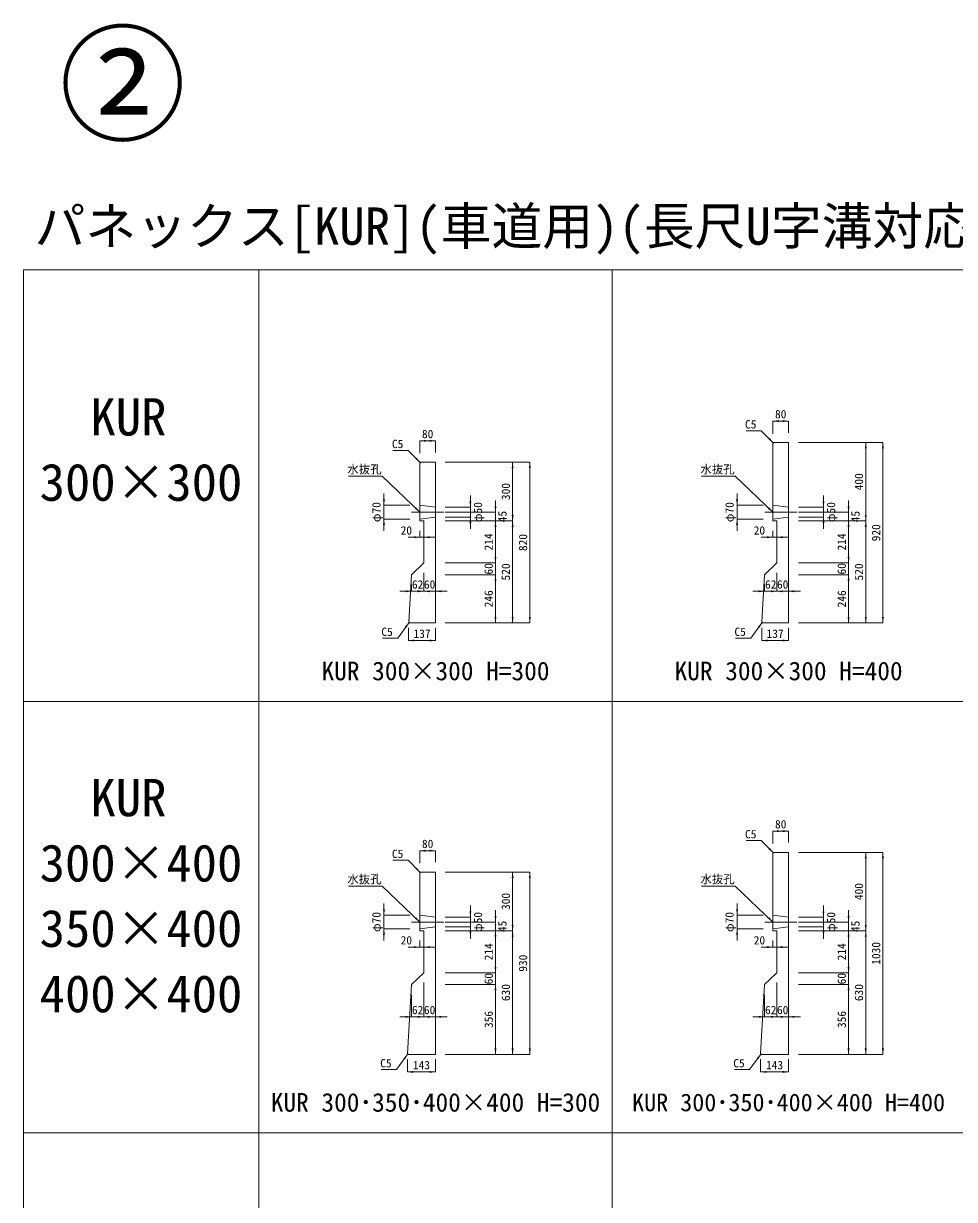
# Model space of a CAD drawing. Units: millimetres at full size, sheet at 1:40. Extents: x 86 to 35886, y -15691 to 10257.
# Drawn here: x 18686 to 23432, y 4260 to 10257 of the extents above; entities that cross this region are included whole.
import ezdxf
from ezdxf.enums import TextEntityAlignment as Align

# ---------------------------------------------------------------- set-up
doc = ezdxf.new("R2010")
doc.units = ezdxf.units.MM
doc.header["$LTSCALE"] = 40
doc.linetypes.add('DASHED', pattern=[7.5, 6, -1.5])
doc.linetypes.add('USER1', pattern=[28.575, 19.05, -3.175, 3.175, -3.175])
for name, color, linetype, lineweight in [('0_2', 7, 'USER1', 5), ('パネックスKUR', 2, 'Continuous', 20), ('図枠', 5, 'Continuous', 13), ('寸法線', 7, 'Continuous', 13), ('引出線', 4, 'Continuous', 13), ('補助線', 8, 'USER1', 13)]:
    doc.layers.add(name, color=color, linetype=linetype, lineweight=lineweight)
doc.layers.add('文字', color=7, linetype='Continuous')
doc.styles.add('ＭＳ ゴシック', font='')
doc.styles.get('ＭＳ ゴシック').set_extended_font_data('MS Gothic')

# ---------------------------------------------------------------- blocks, each defined once
blk = doc.blocks.new('filled_arrow')
at = {"color": 0, "linetype": 'Continuous', "lineweight": -2}
blk.add_solid([(7.5, 1.25), (0, 0), (7.5, -1.25)], dxfattribs=at)

msp = doc.modelspace()

# ---------------------------------------------------------------- linework, layer by layer
at = {"layer": '0_2'}
for p, q in [((20664.37, 7765), (20828.09, 7765)), ((22464.37, 7765), (22628.09, 7765)), ((20664.37, 5675), (20828.09, 5675)), ((22464.37, 5675), (22628.09, 5675))]:
    msp.add_line(p, q, dxfattribs=at)
at = {"layer": 'パネックスKUR'}
for p, q in [((22506.23, 8115), (22511.23, 8120)), ((22506.23, 8115), (22506.23, 7720)), ((22586.23, 8120), (22511.23, 8120)), ((22586.23, 8120), (22586.23, 7200)), ((20706.23, 8015), (20711.23, 8020)), ((20706.23, 8015), (20706.23, 7720)), ((20786.23, 8020), (20711.23, 8020)), ((20786.23, 8020), (20786.23, 7200)), ((20726.23, 7720), (20706.23, 7720)), ((20726.23, 7720), (20726.23, 7506)), ((22526.23, 7720), (22506.23, 7720)), ((22526.23, 7720), (22526.23, 7506)), ((20726.23, 7506), (20664.23, 7446)), ((22526.23, 7506), (22464.23, 7446)), ((20664.23, 7446), (20649.54, 7204.99)), ((22464.23, 7446), (22449.54, 7204.99)), ((20649.54, 7204.99), (20654.23, 7200)), ((20786.23, 7200), (20654.23, 7200)), ((22449.54, 7204.99), (22454.23, 7200)), ((22586.23, 7200), (22454.23, 7200)), ((22506.23, 6025), (22511.23, 6030)), ((22506.23, 6025), (22506.23, 5630)), ((22586.23, 6030), (22511.23, 6030)), ((22586.23, 6030), (22586.23, 5000)), ((20706.23, 5925), (20711.23, 5930)), ((20706.23, 5925), (20706.23, 5630)), ((20786.23, 5930), (20711.23, 5930)), ((20786.23, 5930), (20786.23, 5000)), ((20726.23, 5630), (20706.23, 5630)), ((20726.23, 5630), (20726.23, 5416)), ((22526.23, 5630), (22506.23, 5630)), ((22526.23, 5630), (22526.23, 5416)), ((20726.23, 5416), (20664.23, 5356)), ((22526.23, 5416), (22464.23, 5356)), ((20664.23, 5356), (20643.53, 5004.99)), ((22464.23, 5356), (22443.53, 5004.99)), ((20648.23, 5000), (20643.53, 5004.99)), ((20786.23, 5000), (20648.23, 5000)), ((22448.23, 5000), (22443.53, 5004.99)), ((22586.23, 5000), (22448.23, 5000))]:
    msp.add_line(p, q, dxfattribs=at)
at = {"layer": 'パネックスKUR', "linetype": 'DASHED', "lineweight": 5}
for p, q in [((20706.23, 7800), (20786.23, 7790)), ((22506.23, 7800), (22586.23, 7790)), ((20706.23, 7730), (20786.23, 7740)), ((22506.23, 7730), (22586.23, 7740)), ((20706.23, 5710), (20786.23, 5700)), ((22506.23, 5710), (22586.23, 5700)), ((20706.23, 5640), (20786.23, 5650)), ((22506.23, 5640), (22586.23, 5650))]:
    msp.add_line(p, q, dxfattribs=at)
at = {"layer": '図枠'}
for p, q in [((18686.23, 9000), (34286.23, 9000)), ((18686.23, 9000), (34286.23, 9000)), ((18686.23, 9000), (18686.23, 0)), ((19886.23, 9000), (19886.23, 0)), ((21686.23, 9000), (21686.23, 0)), ((18686.23, 6800), (34286.23, 6800)), ((18686.23, 4600), (34286.23, 4600)), ((18686.23, 4600), (34286.23, 4600))]:
    msp.add_line(p, q, dxfattribs=at)
at = {"layer": '寸法線'}
for p, q in [((22506.23, 8229.66), (22586.23, 8229.66)), ((22506.23, 8165), (22506.23, 8229.66)), ((22586.23, 8170), (22586.23, 8229.66)), ((20706.23, 8128.55), (20786.23, 8128.55)), ((20706.23, 8065), (20706.23, 8128.55)), ((20786.23, 8070), (20786.23, 8128.55)), ((22636.23, 8120), (23067.07, 8120)), ((22636.23, 8120), (22979.57, 8120)), ((22979.57, 7720), (22979.57, 8120)), ((23067.07, 7200), (23067.07, 8120)), ((20836.23, 8020), (21267.07, 8020)), ((20836.23, 8020), (21179.57, 8020)), ((21179.57, 7720), (21179.57, 8020)), ((21267.07, 7200), (21267.07, 8020)), ((20523.62, 7670), (20523.62, 7860)), ((22323.62, 7670), (22323.62, 7860)), ((20656.23, 7800), (20523.62, 7800)), ((20964.15, 7680), (20964.15, 7850)), ((21092.07, 7660), (21092.07, 7825)), ((22456.23, 7800), (22323.62, 7800)), ((22764.15, 7680), (22764.15, 7850)), ((22892.07, 7660), (22892.07, 7825)), ((20836.23, 7790), (20964.15, 7790)), ((20836.23, 7765), (21092.07, 7765)), ((20836.23, 7740), (20964.15, 7740)), ((22636.23, 7790), (22764.15, 7790)), ((22636.23, 7765), (22892.07, 7765)), ((22636.23, 7740), (22764.15, 7740)), ((20656.23, 7730), (20523.62, 7730)), ((20836.23, 7720), (21179.57, 7720)), ((20836.23, 7720), (21092.07, 7720)), ((20836.23, 7720), (21092.07, 7720)), ((20836.23, 7720), (21179.57, 7720)), ((21092.07, 7720), (21092.07, 7506)), ((21179.57, 7720), (21179.57, 7200)), ((22456.23, 7730), (22323.62, 7730)), ((22636.23, 7720), (22979.57, 7720)), ((22636.23, 7720), (22892.07, 7720)), ((22636.23, 7720), (22892.07, 7720)), ((22636.23, 7720), (22979.57, 7720)), ((22892.07, 7720), (22892.07, 7506)), ((22979.57, 7720), (22979.57, 7200)), ((20646.23, 7637), (20786.23, 7637)), ((20706.23, 7670), (20706.23, 7637)), ((20726.23, 7670), (20726.23, 7637)), ((22446.23, 7637), (22586.23, 7637)), ((22506.23, 7670), (22506.23, 7637)), ((22526.23, 7670), (22526.23, 7637)), ((21092.07, 7566), (21092.07, 7386)), ((22892.07, 7566), (22892.07, 7386)), ((20836.23, 7506), (21092.07, 7506)), ((20836.23, 7506), (21092.07, 7506)), ((22636.23, 7506), (22892.07, 7506)), ((22636.23, 7506), (22892.07, 7506)), ((20726.23, 7456), (20726.23, 7361.38)), ((20726.23, 7456), (20726.23, 7361.38)), ((20786.23, 7456), (20786.23, 7361.38)), ((20836.23, 7446), (21092.07, 7446)), ((20836.23, 7446), (21092.07, 7446)), ((21092.07, 7446), (21092.07, 7200)), ((22526.23, 7456), (22526.23, 7361.38)), ((22526.23, 7456), (22526.23, 7361.38)), ((22586.23, 7456), (22586.23, 7361.38)), ((22636.23, 7446), (22892.07, 7446)), ((22636.23, 7446), (22892.07, 7446)), ((22892.07, 7446), (22892.07, 7200)), ((20664.23, 7396), (20664.23, 7361.38)), ((22464.23, 7396), (22464.23, 7361.38)), ((20786.23, 7361.38), (20604.23, 7361.38)), ((20666.23, 7361.38), (20846.23, 7361.38)), ((22586.23, 7361.38), (22404.23, 7361.38)), ((22466.23, 7361.38), (22646.23, 7361.38)), ((20836.23, 7200), (21267.07, 7200)), ((20836.23, 7200), (21179.57, 7200)), ((20836.23, 7200), (21092.07, 7200)), ((22636.23, 7200), (23067.07, 7200)), ((22636.23, 7200), (22979.57, 7200)), ((22636.23, 7200), (22892.07, 7200)), ((20649.23, 7175), (20649.23, 7110.43)), ((20786.23, 7175), (20786.23, 7110.43)), ((22449.23, 7175), (22449.23, 7110.43)), ((22586.23, 7175), (22586.23, 7110.43)), ((20649.23, 7110.43), (20786.23, 7110.43)), ((22449.23, 7110.43), (22586.23, 7110.43)), ((22506.23, 6138.55), (22586.23, 6138.55)), ((22506.23, 6075), (22506.23, 6138.55)), ((22586.23, 6080), (22586.23, 6138.55)), ((20706.23, 6038.55), (20786.23, 6038.55)), ((20706.23, 5975), (20706.23, 6038.55)), ((20786.23, 5980), (20786.23, 6038.55)), ((22636.23, 6030), (23067.07, 6030)), ((22636.23, 6030), (22979.57, 6030)), ((22979.57, 5630), (22979.57, 6030)), ((23067.07, 5000), (23067.07, 6030)), ((20836.23, 5930), (21267.07, 5930)), ((20836.23, 5930), (21179.57, 5930)), ((21179.57, 5630), (21179.57, 5930)), ((21267.07, 5000), (21267.07, 5930)), ((20523.62, 5580), (20523.62, 5770)), ((20964.15, 5590), (20964.15, 5760)), ((22323.62, 5580), (22323.62, 5770)), ((22764.15, 5590), (22764.15, 5760)), ((20656.23, 5710), (20523.62, 5710)), ((20836.23, 5700), (20964.15, 5700)), ((21092.07, 5570), (21092.07, 5735)), ((22456.23, 5710), (22323.62, 5710)), ((22636.23, 5700), (22764.15, 5700)), ((22892.07, 5570), (22892.07, 5735)), ((20656.23, 5640), (20523.62, 5640)), ((20836.23, 5675), (21092.07, 5675)), ((20836.23, 5650), (20964.15, 5650)), ((22456.23, 5640), (22323.62, 5640)), ((22636.23, 5675), (22892.07, 5675)), ((22636.23, 5650), (22764.15, 5650)), ((20706.23, 5580), (20706.23, 5547)), ((20726.23, 5580), (20726.23, 5547)), ((20836.23, 5630), (21179.57, 5630)), ((20836.23, 5630), (21092.07, 5630)), ((20836.23, 5630), (21179.57, 5630)), ((20836.23, 5630), (21092.07, 5630)), ((21092.07, 5630), (21092.07, 5416)), ((21179.57, 5630), (21179.57, 5000)), ((22506.23, 5580), (22506.23, 5547)), ((22526.23, 5580), (22526.23, 5547)), ((22636.23, 5630), (22979.57, 5630)), ((22636.23, 5630), (22892.07, 5630)), ((22636.23, 5630), (22979.57, 5630)), ((22636.23, 5630), (22892.07, 5630)), ((22892.07, 5630), (22892.07, 5416)), ((22979.57, 5630), (22979.57, 5000)), ((20646.23, 5547), (20786.23, 5547)), ((22446.23, 5547), (22586.23, 5547)), ((21092.07, 5476), (21092.07, 5296)), ((22892.07, 5476), (22892.07, 5296)), ((20836.23, 5416), (21092.07, 5416)), ((20836.23, 5416), (21092.07, 5416)), ((22636.23, 5416), (22892.07, 5416)), ((22636.23, 5416), (22892.07, 5416)), ((20726.23, 5366), (20726.23, 5191.41)), ((20726.23, 5366), (20726.23, 5191.41)), ((20786.23, 5366), (20786.23, 5191.41)), ((20836.23, 5356), (21092.07, 5356)), ((20836.23, 5356), (21092.07, 5356)), ((21092.07, 5356), (21092.07, 5000)), ((22526.23, 5366), (22526.23, 5191.41)), ((22526.23, 5366), (22526.23, 5191.41)), ((22586.23, 5366), (22586.23, 5191.41)), ((22636.23, 5356), (22892.07, 5356)), ((22636.23, 5356), (22892.07, 5356)), ((22892.07, 5356), (22892.07, 5000)), ((20664.23, 5306), (20664.23, 5191.41)), ((22464.23, 5306), (22464.23, 5191.41)), ((20786.23, 5191.41), (20604.23, 5191.41)), ((20666.23, 5191.41), (20846.23, 5191.41)), ((22586.23, 5191.41), (22404.23, 5191.41)), ((22466.23, 5191.41), (22646.23, 5191.41)), ((20836.23, 5000), (21267.07, 5000)), ((20836.23, 5000), (21179.57, 5000)), ((20836.23, 5000), (21092.07, 5000)), ((22636.23, 5000), (23067.07, 5000)), ((22636.23, 5000), (22979.57, 5000)), ((22636.23, 5000), (22892.07, 5000)), ((20643.23, 4975), (20643.23, 4910.43)), ((20786.23, 4975), (20786.23, 4910.43)), ((22443.23, 4975), (22443.23, 4910.43)), ((22586.23, 4975), (22586.23, 4910.43)), ((20643.23, 4910.43), (20786.23, 4910.43)), ((22443.23, 4910.43), (22586.23, 4910.43))]:
    msp.add_line(p, q, dxfattribs=at)
at = {"layer": '引出線'}
for points in [[(22508.73, 8117.5), (22447.24, 8180.21), (22369.47, 8180.21)], [(20708.73, 8017.5), (20647.24, 8080.21), (20569.47, 8080.21)], [(20706.23, 7765), (20513.77, 7948.45), (20342.03, 7948.45)], [(22506.23, 7765), (22313.77, 7948.45), (22142.03, 7948.45)], [(20651.88, 7202.5), (20593.46, 7122.24), (20515.69, 7122.24)], [(22451.88, 7202.5), (22393.46, 7122.24), (22315.69, 7122.24)], [(22508.73, 6027.5), (22447.24, 6090.21), (22369.47, 6090.21)], [(20708.73, 5927.5), (20647.24, 5990.21), (20569.47, 5990.21)], [(20706.23, 5675), (20513.77, 5858.45), (20342.03, 5858.45)], [(22506.23, 5675), (22313.77, 5858.45), (22142.03, 5858.45)], [(20645.88, 5002.5), (20587.45, 4922.24), (20509.68, 4922.24)], [(22445.88, 5002.5), (22387.45, 4922.24), (22309.68, 4922.24)]]:
    msp.add_lwpolyline(points, dxfattribs=at)

# ---------------------------------------------------------------- block references
at = {"layer": '寸法線', "xscale": 4, "yscale": 4}
for p in [(22506.23, 8229.66), (20706.23, 8128.55), (20726.23, 7637), (22526.23, 7637), (20726.23, 7361.38), (20786.23, 7361.38), (22526.23, 7361.38), (22586.23, 7361.38), (20649.23, 7110.43), (22449.23, 7110.43), (22506.23, 6138.55), (20706.23, 6038.55), (20726.23, 5547), (22526.23, 5547), (20726.23, 5191.41), (20786.23, 5191.41), (22526.23, 5191.41), (22586.23, 5191.41), (20643.23, 4910.43), (22443.23, 4910.43)]:
    msp.add_blockref('filled_arrow', p, dxfattribs=at)
for p, rotation in [((22586.23, 8229.66), 180), ((20786.23, 8128.55), 180), ((22979.57, 8120), 270), ((23067.07, 8120), 270), ((21179.57, 8020), 270), ((21267.07, 8020), 270), ((20523.62, 7800), 90), ((20964.15, 7790), 90), ((22323.62, 7800), 90), ((22764.15, 7790), 90), ((20964.15, 7740), 270), ((21092.07, 7765), 90), ((21179.57, 7720), 90), ((22764.15, 7740), 270), ((22892.07, 7765), 90), ((22979.57, 7720), 90), ((20523.62, 7730), 270), ((21092.07, 7720), 270), ((21092.07, 7720), 270), ((21179.57, 7720), 270), ((22323.62, 7730), 270), ((22892.07, 7720), 270), ((22892.07, 7720), 270), ((22979.57, 7720), 270), ((20706.23, 7637), 180), ((22506.23, 7637), 180), ((21092.07, 7506), 90), ((21092.07, 7506), 90), ((22892.07, 7506), 90), ((22892.07, 7506), 90), ((21092.07, 7446), 270), ((21092.07, 7446), 270), ((22892.07, 7446), 270), ((22892.07, 7446), 270), ((20664.23, 7361.38), 180), ((20726.23, 7361.38), 180), ((22464.23, 7361.38), 180), ((22526.23, 7361.38), 180), ((21092.07, 7200), 90), ((21179.57, 7200), 90), ((21267.07, 7200), 90), ((22892.07, 7200), 90), ((22979.57, 7200), 90), ((23067.07, 7200), 90), ((20786.23, 7110.43), 180), ((22586.23, 7110.43), 180), ((22586.23, 6138.55), 180), ((20786.23, 6038.55), 180), ((22979.57, 6030), 270), ((23067.07, 6030), 270), ((21179.57, 5930), 270), ((21267.07, 5930), 270), ((20523.62, 5710), 90), ((20964.15, 5700), 90), ((21092.07, 5675), 90), ((22323.62, 5710), 90), ((22764.15, 5700), 90), ((22892.07, 5675), 90), ((20523.62, 5640), 270), ((20964.15, 5650), 270), ((21179.57, 5630), 90), ((22323.62, 5640), 270), ((22764.15, 5650), 270), ((22979.57, 5630), 90), ((21092.07, 5630), 270), ((21092.07, 5630), 270), ((21179.57, 5630), 270), ((22892.07, 5630), 270), ((22892.07, 5630), 270), ((22979.57, 5630), 270), ((20706.23, 5547), 180), ((22506.23, 5547), 180), ((21092.07, 5416), 90), ((21092.07, 5416), 90), ((22892.07, 5416), 90), ((22892.07, 5416), 90), ((21092.07, 5356), 270), ((21092.07, 5356), 270), ((22892.07, 5356), 270), ((22892.07, 5356), 270), ((20664.23, 5191.41), 180), ((20726.23, 5191.41), 180), ((22464.23, 5191.41), 180), ((22526.23, 5191.41), 180), ((21092.07, 5000), 90), ((21179.57, 5000), 90), ((21267.07, 5000), 90), ((22892.07, 5000), 90), ((22979.57, 5000), 90), ((23067.07, 5000), 90), ((20786.23, 4910.43), 180), ((22586.23, 4910.43), 180)]:
    msp.add_blockref('filled_arrow', p, dxfattribs=dict(at, rotation=rotation))
at = {"layer": '引出線', "xscale": 4, "yscale": 4}
for p, rotation in [((22508.73, 8117.5), 134.4), ((20708.73, 8017.5), 134.4), ((20706.23, 7765), 136.4), ((22506.23, 7765), 136.4), ((20651.88, 7202.5), 233.9), ((22451.88, 7202.5), 233.9), ((22508.73, 6027.5), 134.4), ((20708.73, 5927.5), 134.4), ((20706.23, 5675), 136.4), ((22506.23, 5675), 136.4), ((20645.88, 5002.5), 233.9), ((22445.88, 5002.5), 233.9)]:
    msp.add_blockref('filled_arrow', p, dxfattribs=dict(at, rotation=rotation))

# ---------------------------------------------------------------- texts
at = {"layer": '寸法線', "style": 'ＭＳ ゴシック'}
for s, p in [('80', (22546.23, 8264.66)), ('80', (20746.23, 8163.55)), ('20', (20637.64, 7672)), ('20', (22437.64, 7672)), ('62', (20695.23, 7396.38)), ('60', (20756.23, 7396.38)), ('62', (22495.23, 7396.38)), ('60', (22556.23, 7396.38)), ('137', (20717.73, 7145.43)), ('137', (22517.73, 7145.43)), ('80', (22546.23, 6173.55)), ('80', (20746.23, 6073.55)), ('20', (20637.64, 5582)), ('20', (22437.64, 5582)), ('62', (20695.23, 5226.41)), ('60', (20756.23, 5226.41)), ('62', (22495.23, 5226.41)), ('60', (22556.23, 5226.41)), ('143', (20714.73, 4945.43)), ('143', (22514.73, 4945.43))]:
    msp.add_text(s, height=42.72, dxfattribs=at).set_placement(p, align=Align.MIDDLE_CENTER)
for s, p in [('400', (22944.57, 7920)), ('300', (21144.57, 7870)), ('φ70', (20484.96, 7765)), ('φ50', (21002.81, 7765)), ('φ70', (22284.96, 7765)), ('φ50', (22802.81, 7765)), ('45', (21127.07, 7742.5)), ('45', (22927.07, 7742.5)), ('920', (23032.07, 7660)), ('214', (21057.07, 7613)), ('820', (21232.07, 7610)), ('214', (22857.07, 7613)), ('60', (21057.07, 7476)), ('520', (21144.57, 7460)), ('60', (22857.07, 7476)), ('520', (22944.57, 7460)), ('246', (21057.07, 7323)), ('246', (22857.07, 7323)), ('300', (21144.57, 5780)), ('400', (22944.57, 5830)), ('φ70', (20484.96, 5675)), ('φ50', (21002.81, 5675)), ('φ70', (22284.96, 5675)), ('φ50', (22802.81, 5675)), ('45', (21127.07, 5652.5)), ('45', (22927.07, 5652.5)), ('214', (21057.07, 5523)), ('214', (22857.07, 5523)), ('1030', (23032.07, 5515)), ('930', (21232.07, 5465)), ('60', (21057.07, 5386)), ('60', (22857.07, 5386)), ('630', (21144.57, 5315)), ('630', (22944.57, 5315)), ('356', (21057.07, 5178)), ('356', (22857.07, 5178))]:
    msp.add_text(s, height=42.72, rotation=90, dxfattribs=at).set_placement(p, align=Align.MIDDLE_CENTER)
at = {"layer": '引出線', "style": 'ＭＳ ゴシック'}
for s, p in [('C5', (22422.24, 8234.21)), ('C5', (20622.24, 8134.21)), ('水抜孔', (20511.52, 8004.73)), ('水抜孔', (22311.52, 8004.73)), ('C5', (20568.46, 7176.24)), ('C5', (22368.46, 7176.24)), ('C5', (22422.24, 6144.21)), ('C5', (20622.24, 6044.21)), ('水抜孔', (20511.52, 5914.73)), ('水抜孔', (22311.52, 5914.73)), ('C5', (20562.45, 4976.24)), ('C5', (22362.45, 4976.24))]:
    msp.add_text(s, height=42.72, dxfattribs=at).set_placement(p, align=Align.TOP_RIGHT)
at = {"layer": '文字', "style": 'ＭＳ ゴシック'}
msp.add_text('パネックス[KUR](車道用)(長尺U字溝対応簡易土留め板)断面図', height=189.9, dxfattribs=at).set_placement((18742.71, 9071.85), align=Align.BOTTOM_LEFT)
for s, p in [('KUR ', (19027.23, 8346.17)), ('300×300', (18768.23, 8012.83)), ('KUR ', (19027.23, 6404.5)), ('300×400', (18768.23, 6071.17)), ('350×400', (18768.23, 5737.83)), ('400×400', (18768.23, 5404.5))]:
    msp.add_text(s, height=189.9, dxfattribs=at).set_placement(p, align=Align.TOP_LEFT)
for s, height, p in [('KUR 300×300 H=300', 94.94, (20786.23, 6955.22)), ('KUR 300×300 H=400', 94.94, (22586.23, 6955.22)), ('KUR 300･350･400×400 H=300', 94.94, (20786.23, 4755.22)), ('KUR 300･350･400×400 H=400', 90.19, (22586.23, 4755.22))]:
    msp.add_text(s, height=height, dxfattribs=at).set_placement(p, align=Align.MIDDLE_CENTER)
at = {"layer": '補助線', "color": 1, "style": 'ＭＳ ゴシック'}
msp.add_text('②', height=474.7, dxfattribs=at).set_placement((18867.75, 9566.54), align=Align.BOTTOM_LEFT)

doc.saveas('drawing.dxf')
